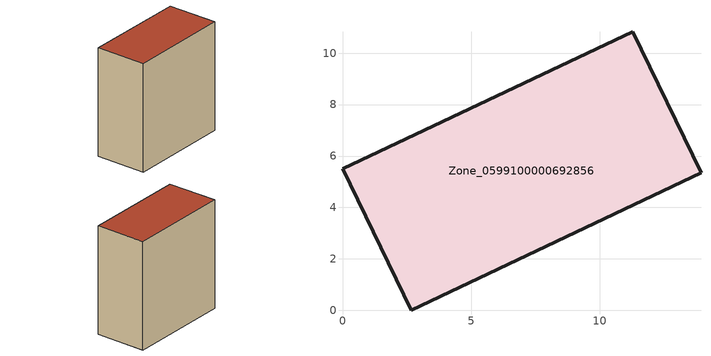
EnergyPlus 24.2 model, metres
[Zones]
Zone_0599100000692856
 floor ground (C_G): 13.94,5.36 2.67,0 0,5.5 11.29,10.84 z2.98
 wall outside (C_F): 2.67,0 13.94,5.36 11.29,10.84 0,5.5 2.67,0 z2.98:16.05
 roof outside (C_R): 11.29,10.84 0,5.5 2.67,0 13.94,5.36 z16.05
[BUILDING]
Pand.0599100000692856: North Axis=0; Terrain=City; Loads Convergence Tolerance Value=0.04; Temperature Convergence Tolerance Value=0.4; Solar Distribution=FullExterior; Maximum Number of Warmup Days=25; Minimum Number of Warmup Days=1
[Site:Location]
Rotterdam.The.Hague.AP_ZH_NLD Design_Conditions: Latitude=51.96; Longitude=4.45; Time Zone=1; Elevation=-4.5
[SITE:GROUNDTEMPERATURE:BUILDINGSURFACE]
18, 18, 18, 18, 18, 18, 18, 18, 18, 18, 18, 18
[MATERIAL] Thermal Absorptance=0.9; Solar Absorptance=0.7; Visible Absorptance=0.7
Name | Roughness | Thickness | Conductivity | Density | Specific Heat
G.TI.1946 | MediumSmooth | 0.15 | 1 | 540 | 1210
F.TI.1946 | Rough | 0.3 | 0.857143 | 1920 | 840
R.TI.1946 | MediumRough | 0.2 | 0.1 | 1500 | 1000
[CONSTRUCTION]
C_G: G.TI.1946
C_F: F.TI.1946
C_R: R.TI.1946
[ZONE]
Zone_0599100000692856: Type=1; Multiplier=1; Ceiling Height=Autocalculate; Volume=Autocalculate; Floor Area=autocalculate; Part of Total Floor Area=Yes
[ZONEINFILTRATION:DESIGNFLOWRATE]
Infil_Zone_0599100000692856: Zone or ZoneList or Space or SpaceList=Zone_0599100000692856; Schedule=AlwaysOn; Design Flow Rate Calculation Method=Flow/Area; Flow Rate per Floor Area=0.003; Constant Term Coefficient=1; Temperature Term Coefficient=0; Velocity Term Coefficient=0; Velocity Squared Term Coefficient=0
[HVACTEMPLATE:ZONE:IDEALLOADSAIRSYSTEM]
Zone_0599100000692856: Maximum Heating Supply Air Temperature=50; Minimum Cooling Supply Air Temperature=13; Maximum Heating Supply Air Humidity Ratio=0.0156; Minimum Cooling Supply Air Humidity Ratio=0.0077; Heating Limit=NoLimit; Cooling Limit=NoLimit; Dehumidification Control Type=ConstantSensibleHeatRatio; Cooling Sensible Heat Ratio=0.7; Dehumidification Setpoint=60; Humidification Control Type=None; Humidification Setpoint=30; Outdoor Air Method=None; Outdoor Air Flow Rate per Person=0.00944; Outdoor Air Flow Rate per Zone Floor Area=0; Outdoor Air Flow Rate per Zone=0; Demand Controlled Ventilation Type=None; Outdoor Air Economizer Type=NoEconomizer; Heat Recovery Type=None; Sensible Heat Recovery Effectiveness=0.7; Latent Heat Recovery Effectiveness=0.65
[ZONECONTROL:THERMOSTAT]
ThermostatControl_Zone_0599100000692856: Zone or ZoneList=Zone_0599100000692856; Control Type Schedule=DualSetpointControlType; Control 1=Thermostat_Zone_0599100000692856; Temperature Difference Between Cutout And Setpoint=0
[THERMOSTATSETPOINT:DUALSETPOINT]
Thermostat_Zone_0599100000692856: Heating Setpoint Temperature Schedule=HeatingSetpoint_Zone_0599100000692856; Cooling Setpoint Temperature Schedule=CoolingSetpoint_Zone_0599100000692856
[SCHEDULE:COMPACT]
HeatingSetpoint_Zone_0599100000692856: Through: 12/31, For: AllDays, Until: 24:00, 21
CoolingSetpoint_Zone_0599100000692856: Through: 12/31, For: AllDays, Until: 24:00, 24
DualSetpointControlType: Through: 12/31, For: AllDays, Until: 24:00, 4
AlwaysOn: Through: 12/31, For: AllDays, Until: 24:00, 1
